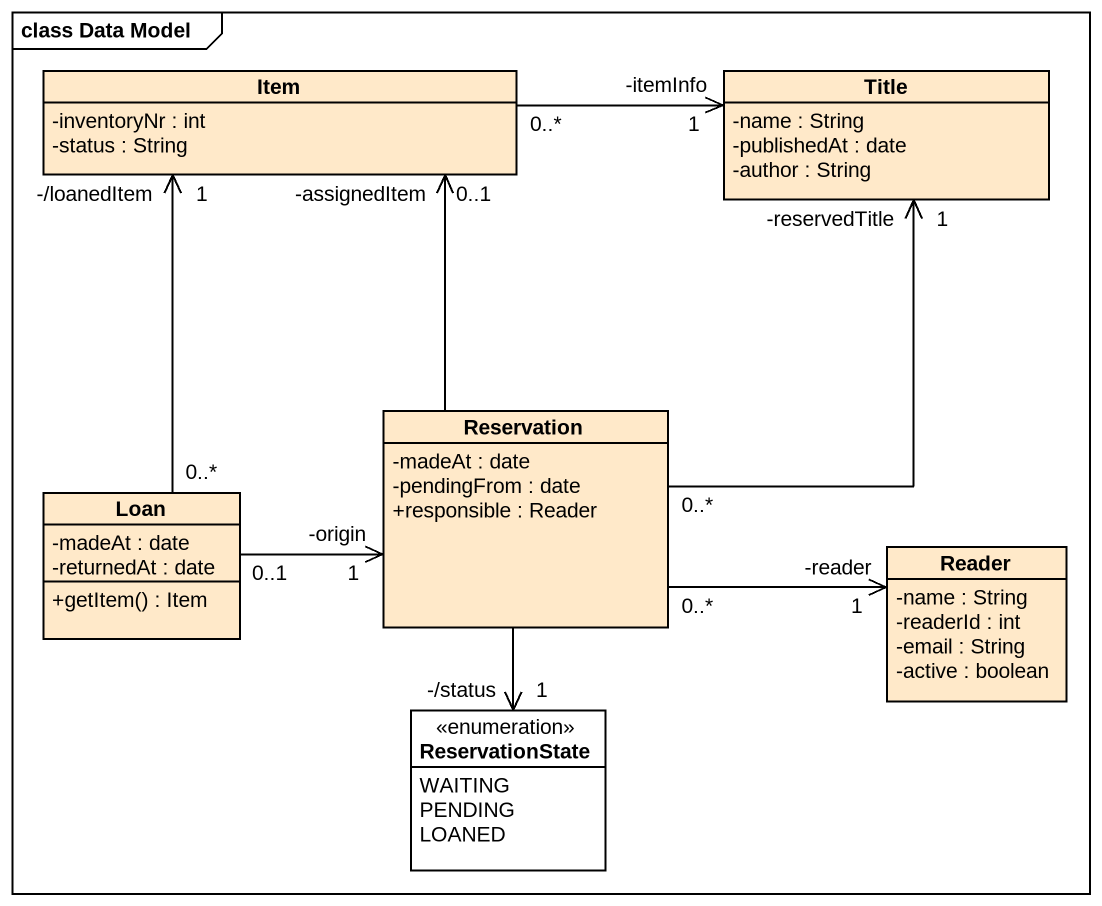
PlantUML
@startuml
mainframe class Data Model
hide circle
hide empty members
skinparam classAttributeIconSize 0
class Item #FFE9C9 {
  -inventoryNr : int
  -status : String
}
class "Title" as Title_ #FFE9C9 {
  -name : String
  -publishedAt : date
  -author : String
}
class Reservation #FFE9C9 {
  -madeAt : date
  -pendingFrom : date
  +responsible : Reader
}
class Loan #FFE9C9 {
  -madeAt : date
  -returnedAt : date
  +getItem() : Item
}
class Reader #FFE9C9 {
  -name : String
  -readerId : int
  -email : String
  -active : boolean
}
enum ReservationState #FFFFFF {
  WAITING
  PENDING
  LOANED
}
Item "0..*" -right-> "-itemInfo\n1" Title_
Reservation -up-> "-assignedItem\n0..1" Item
Reservation "0..*" -up-> "-reservedTitle\n1" Title_
Loan "0..*" -up-> "-/loanedItem\n1" Item
Loan "0..1" -right-> "-origin\n1" Reservation
Reader "-reader\n1" <-left- "0..*" Reservation
ReservationState "-/status\n1" <-up- Reservation
@enduml
